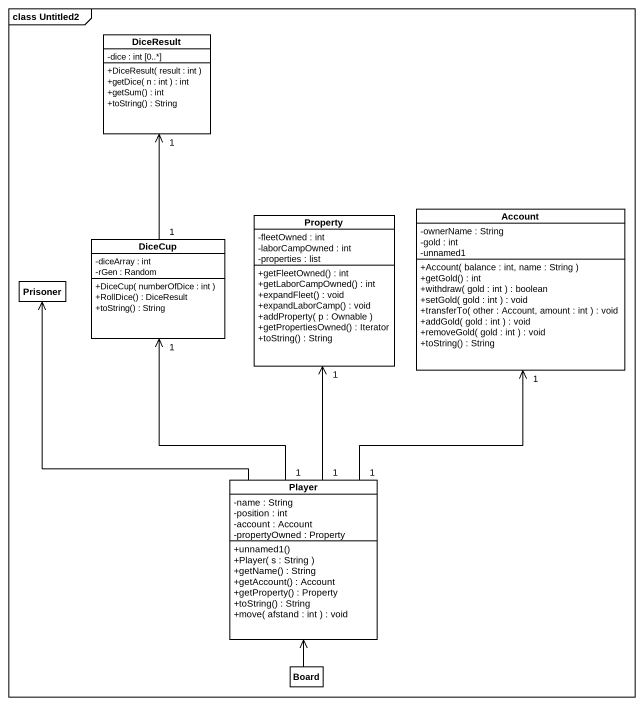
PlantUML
@startuml
mainframe class Untitled2
hide circle
hide empty members
skinparam classAttributeIconSize 0
class DiceResult {
  -dice : int [0..*]
  +DiceResult( result : int )
  +getDice( n : int ) : int
  +getSum() : int
  +toString() : String
}
class DiceCup {
  -diceArray : int
  -rGen : Random
  +DiceCup( numberOfDice : int )
  +RollDice() : DiceResult
  +toString() : String
}
class Property {
  -fleetOwned : int
  -laborCampOwned : int
  -properties : list
  +getFleetOwned() : int
  +getLaborCampOwned() : int
  +expandFleet() : void
  +expandLaborCamp() : void
  +addProperty( p : Ownable )
  +getPropertiesOwned() : Iterator
  +toString() : String
}
class Account {
  -ownerName : String
  -gold : int
  -unnamed1
  +Account( balance : int, name : String )
  +getGold() : int
  +withdraw( gold : int ) : boolean
  +setGold( gold : int ) : void
  +transferTo( other : Account, amount : int ) : void
  +addGold( gold : int ) : void
  +removeGold( gold : int ) : void
  +toString() : String
}
class Prisoner
class Player {
  -name : String
  -position : int
  -account : Account
  -propertyOwned : Property
  +unnamed1()
  +Player( s : String )
  +getName() : String
  +getAccount() : Account
  +getProperty() : Property
  +toString() : String
  +move( afstand : int ) : void
}
class Board
DiceCup "1" -up-> "1" DiceResult
Player "1" -up-> "1" DiceCup
Player "1" -up-> "1" Property
Player "1" -up-> "1" Account
Player -up-> Prisoner
Board -up-> Player
@enduml
